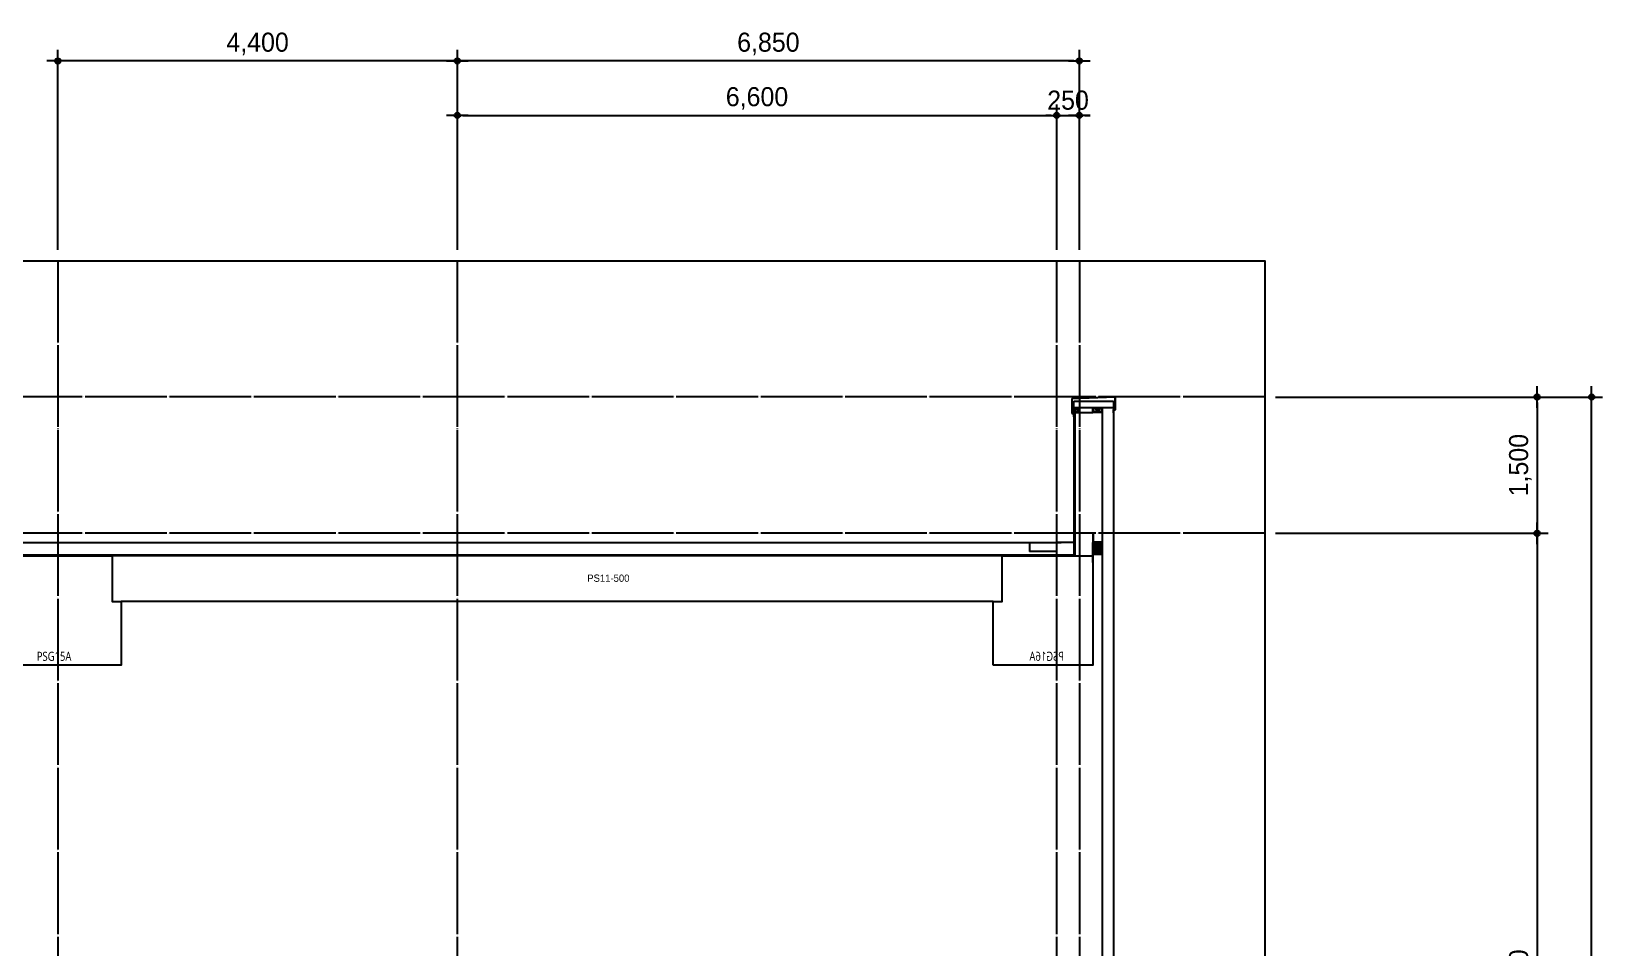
# Model space of a CAD drawing. Header units: millimetres. Extents: x 11948722 to 13111668, y -10771712 to -10232988.
# Drawn here: x 12777465 to 12794766, y -10466263 to -10456180 of the extents above; entities that cross this region are included whole.
import ezdxf
from ezdxf.enums import TextEntityAlignment as Align

# ---------------------------------------------------------------- set-up
doc = ezdxf.new("R2010")
doc.units = ezdxf.units.MM
doc.header["$LTSCALE"] = 150
doc.header["$MEASUREMENT"] = 0
doc.linetypes.add('CEN', pattern=[6.2, 6, -0.1, 0, -0.1])
doc.linetypes.add('Xref-계단단면도$0$CENTERk1', pattern=[12.3, 10, -1, 0.3, -1])
doc.layers.get('0').update_dxf_attribs({"linetype": 'CONTINUOUS'})
doc.layers.get('Defpoints').update_dxf_attribs({"color": 117, "linetype": 'CONTINUOUS'})
for name, color, linetype in [('A-FIN-4', 9, 'CONTINUOUS'), ('A-중심선', 10, 'CEN'), ('CON-C', 2, 'CONTINUOUS'), ('ELE-06', 6, 'CONTINUOUS'), ('ELE-3', 7, 'CONTINUOUS'), ('FIN-1', 9, 'CONTINUOUS'), ('HAT-252', 252, 'CONTINUOUS'), ('PIR판넬', 4, 'CONTINUOUS'), ('Xref-계단단면도$0$3 dim0', 7, 'CONTINUOUS'), ('Xref-계단단면도$0$CEN', 1, 'CONTINUOUS'), ('Xref-계단단면도$0$Dimtxt_011-237-1261', 253, 'CONTINUOUS'), ('Xref-계단단면도$0$square', 143, 'CONTINUOUS'), ('Xref-계단단면도$0$stru_011-237-1261', 3, 'CONTINUOUS'), ('판넬_PIR 우레탄', 4, 'CONTINUOUS')]:
    doc.layers.add(name, color=color, linetype=linetype)
doc.styles.get("Standard").update_dxf_attribs({"font": 'NanumGothic.ttf'})
doc.styles.add('Xref-계단단면도$0$나눔고딕 Se', font='')
doc.styles.add('Xref-계단단면도$0$돋움', font='')
doc.styles.get('Xref-계단단면도$0$나눔고딕 Se').set_extended_font_data('Dotum')
doc.styles.get('Xref-계단단면도$0$돋움').set_extended_font_data('Dotum')
doc.dimstyles.new('Xref-계단단면도$0$A1-100', dxfattribs={"dimtxt": 3, "dimasz": 1, "dimexe": 2, "dimexo": 2, "dimgap": 1, "dimtad": 1, "dimdec": 0, "dimzin": 12, "dimdsep": 46, "dimlunit": 6, "dimtxsty": 'Xref-계단단면도$0$나눔고딕 Se', "dimblk1": 'Xref-계단단면도$0$DIMDOT', "dimblk2": 'Xref-계단단면도$0$DIMDOT', "dimsah": 1, "dimcen": -1, "dimdle": 2, "dimclrd": 256, "dimclre": 256, "dimclrt": 3, "dimadec": 0, "dimazin": 0, "dimtfac": 1, "dimtdec": 0, "dimtix": 1, "dimtmove": 2, "dimatfit": 3, "dimldrblk": 'Xref-계단단면도$0$DIMDOT', "dimfxl": 1, "dimtvp": 1, "dimtolj": 1, "dimtzin": 12, "dimlwd": -1, "dimlwe": -1, "dimarcsym": 0})

# ---------------------------------------------------------------- blocks, each defined once
blk = doc.blocks.new('Xref-계단단면도$0$DIMDOT')
at = {"color": 0}
blk.add_line((-2, 0), (2, 0), dxfattribs=at)
for radius in [0.5, 0.25]:
    blk.add_circle((0, 0), radius, dxfattribs=at)
blk = doc.blocks.new('*D1135')
at = {"layer": 'Defpoints', "color": 0, "ltscale": 1200}
for p in [(12777755, -10456504), (12777755, -10458704), (12782155, -10458704)]:
    blk.add_point(p, dxfattribs=at)
at = {"layer": 'Xref-계단단면도$0$3 dim0'}
for p, q in [((12777755, -10458584), (12777755, -10456384)), ((12782095, -10456504), (12777815, -10456504)), ((12782155, -10458584), (12782155, -10456384))]:
    blk.add_line(p, q, dxfattribs=at)
at = {"layer": 'Xref-계단단면도$0$3 dim0', "ltscale": 1200, "xscale": 60, "yscale": 60, "zscale": 60, "rotation": 180}
blk.add_blockref('Xref-계단단면도$0$DIMDOT', (12777755, -10456504), dxfattribs=at)
at = {"layer": 'Xref-계단단면도$0$3 dim0', "ltscale": 1200, "xscale": 60, "yscale": 60, "zscale": 60}
blk.add_blockref('Xref-계단단면도$0$DIMDOT', (12782155, -10456504), dxfattribs=at)
at = {"layer": 'Xref-계단단면도$0$3 dim0', "color": 3, "ltscale": 1200, "insert": (12779955, -10456318), "char_height": 210, "attachment_point": 5, "style": 'Xref-계단단면도$0$나눔고딕 Se'}
blk.add_mtext('\\A1;4,400', dxfattribs=at)
blk = doc.blocks.new('*D1136')
at = {"layer": 'Defpoints', "color": 0, "ltscale": 1200}
for p in [(12791046, -10460204), (12794646, -10460204), (12791046, -10491704)]:
    blk.add_point(p, dxfattribs=at)
at = {"layer": 'Xref-계단단면도$0$3 dim0'}
for p, q in [((12791166, -10460204), (12794766, -10460204)), ((12794646, -10491644), (12794646, -10460264)), ((12791166, -10491704), (12794766, -10491704))]:
    blk.add_line(p, q, dxfattribs=at)
at = {"layer": 'Xref-계단단면도$0$3 dim0', "ltscale": 1200, "xscale": 60, "yscale": 60, "zscale": 60}
for p, rotation in [((12794646, -10460204), 90), ((12794646, -10491704), 270)]:
    blk.add_blockref('Xref-계단단면도$0$DIMDOT', p, dxfattribs=dict(at, rotation=rotation))
at = {"layer": 'Xref-계단단면도$0$3 dim0', "color": 3, "ltscale": 1200, "insert": (12794461, -10475954), "char_height": 210, "attachment_point": 5, "rotation": 90, "style": 'Xref-계단단면도$0$나눔고딕 Se'}
blk.add_mtext('\\A1;31,500', dxfattribs=at)
blk = doc.blocks.new('*D1137')
at = {"layer": 'Defpoints', "color": 0, "ltscale": 1200}
for p in [(12788755, -10457104), (12782155, -10458704), (12788755, -10458704)]:
    blk.add_point(p, dxfattribs=at)
at = {"layer": 'Xref-계단단면도$0$3 dim0'}
for p, q in [((12782155, -10458584), (12782155, -10456984)), ((12788755, -10458584), (12788755, -10456984)), ((12782215, -10457104), (12788695, -10457104))]:
    blk.add_line(p, q, dxfattribs=at)
at = {"layer": 'Xref-계단단면도$0$3 dim0', "ltscale": 1200, "xscale": 60, "yscale": 60, "zscale": 60, "rotation": 180}
blk.add_blockref('Xref-계단단면도$0$DIMDOT', (12782155, -10457104), dxfattribs=at)
at = {"layer": 'Xref-계단단면도$0$3 dim0', "ltscale": 1200, "xscale": 60, "yscale": 60, "zscale": 60}
blk.add_blockref('Xref-계단단면도$0$DIMDOT', (12788755, -10457104), dxfattribs=at)
at = {"layer": 'Xref-계단단면도$0$3 dim0', "color": 3, "ltscale": 1200, "insert": (12785455, -10456918), "char_height": 210, "attachment_point": 5, "style": 'Xref-계단단면도$0$나눔고딕 Se'}
blk.add_mtext('\\A1;6,600', dxfattribs=at)
blk = doc.blocks.new('*D1139')
at = {"layer": 'Defpoints', "color": 0, "ltscale": 1200}
for p in [(12782155, -10456504), (12782155, -10458704), (12789005, -10458704)]:
    blk.add_point(p, dxfattribs=at)
at = {"layer": 'Xref-계단단면도$0$3 dim0'}
for p, q in [((12782155, -10458584), (12782155, -10456384)), ((12788945, -10456504), (12782215, -10456504)), ((12789005, -10458584), (12789005, -10456384))]:
    blk.add_line(p, q, dxfattribs=at)
at = {"layer": 'Xref-계단단면도$0$3 dim0', "ltscale": 1200, "xscale": 60, "yscale": 60, "zscale": 60, "rotation": 180}
blk.add_blockref('Xref-계단단면도$0$DIMDOT', (12782155, -10456504), dxfattribs=at)
at = {"layer": 'Xref-계단단면도$0$3 dim0', "ltscale": 1200, "xscale": 60, "yscale": 60, "zscale": 60}
blk.add_blockref('Xref-계단단면도$0$DIMDOT', (12789005, -10456504), dxfattribs=at)
at = {"layer": 'Xref-계단단면도$0$3 dim0', "color": 3, "ltscale": 1200, "insert": (12785580, -10456318), "char_height": 210, "attachment_point": 5, "style": 'Xref-계단단면도$0$나눔고딕 Se'}
blk.add_mtext('\\A1;6,850', dxfattribs=at)
blk = doc.blocks.new('*D1125')
at = {"layer": 'Defpoints', "color": 0, "ltscale": 1200}
for p in [(12789005, -10457104), (12788755, -10458704), (12789005, -10458704)]:
    blk.add_point(p, dxfattribs=at)
at = {"layer": 'Xref-계단단면도$0$3 dim0'}
for p, q in [((12788755, -10458584), (12788755, -10456984)), ((12789005, -10458584), (12789005, -10456984)), ((12788695, -10457104), (12788635, -10457104)), ((12788755, -10457104), (12789005, -10457104)), ((12789065, -10457104), (12789125, -10457104))]:
    blk.add_line(p, q, dxfattribs=at)
at = {"layer": 'Xref-계단단면도$0$3 dim0', "ltscale": 1200, "xscale": 60, "yscale": 60, "zscale": 60}
blk.add_blockref('Xref-계단단면도$0$DIMDOT', (12788755, -10457104), dxfattribs=at)
at = {"layer": 'Xref-계단단면도$0$3 dim0', "ltscale": 1200, "xscale": 60, "yscale": 60, "zscale": 60, "rotation": 180}
blk.add_blockref('Xref-계단단면도$0$DIMDOT', (12789005, -10457104), dxfattribs=at)
at = {"layer": 'Xref-계단단면도$0$3 dim0', "color": 3, "ltscale": 1200, "insert": (12788880, -10456938), "char_height": 210, "attachment_point": 5, "style": 'Xref-계단단면도$0$나눔고딕 Se'}
blk.add_mtext('\\A1;250', dxfattribs=at)
blk = doc.blocks.new('*D1140')
at = {"layer": 'Defpoints', "color": 0, "ltscale": 1200}
for p in [(12791046, -10460204), (12791046, -10461704), (12794046, -10461704)]:
    blk.add_point(p, dxfattribs=at)
at = {"layer": 'Xref-계단단면도$0$3 dim0'}
for p, q in [((12791166, -10460204), (12794166, -10460204)), ((12794046, -10460264), (12794046, -10461644)), ((12791166, -10461704), (12794166, -10461704))]:
    blk.add_line(p, q, dxfattribs=at)
at = {"layer": 'Xref-계단단면도$0$3 dim0', "ltscale": 1200, "xscale": 60, "yscale": 60, "zscale": 60}
for p, rotation in [((12794046, -10460204), 90), ((12794046, -10461704), 270)]:
    blk.add_blockref('Xref-계단단면도$0$DIMDOT', p, dxfattribs=dict(at, rotation=rotation))
at = {"layer": 'Xref-계단단면도$0$3 dim0', "color": 3, "ltscale": 1200, "insert": (12793861, -10460954), "char_height": 210, "attachment_point": 5, "rotation": 90, "style": 'Xref-계단단면도$0$나눔고딕 Se'}
blk.add_mtext('\\A1;1,500', dxfattribs=at)
blk = doc.blocks.new('Xref-계단단면도$0$square100x50')
at = {"layer": 'Xref-계단단면도$0$CEN', "linetype": 'Xref-계단단면도$0$CENTERk1', "ltscale": 0.01}
for p, q in [((-45, 5), (45, 45)), ((-45, 45), (45, 5))]:
    blk.add_line(p, q, dxfattribs=at)
at = {"layer": 'Xref-계단단면도$0$stru_011-237-1261'}
for points in [[(50, 42, 0.414214), (42, 50), (-42, 50, 0.414214), (-50, 42), (-50, 8, 0.414214), (-42, 0), (42, 0, 0.414214), (50, 8)], [(47, 42, 0.414214), (42, 47), (-42, 47, 0.414214), (-47, 42), (-47, 8, 0.414214), (-42, 3), (42, 3, 0.414214), (47, 8)]]:
    blk.add_lwpolyline(points, format="xyb", close=True, dxfattribs=at)
blk = doc.blocks.new('Xref-계단단면도$0$square50x50x2.3')
at = {"layer": 'Xref-계단단면도$0$CEN', "linetype": 'Xref-계단단면도$0$CENTERk1', "ltscale": 0.01}
for p, q in [((-20, 5), (20, 45)), ((-20, 45), (20, 5))]:
    blk.add_line(p, q, dxfattribs=at)
at = {"layer": 'Xref-계단단면도$0$stru_011-237-1261'}
for points in [[(-17, 50, 0.414214), (-25, 42), (-25, 8, 0.414214), (-17, 0), (17, 0, 0.414214), (25, 8), (25, 42, 0.414214), (17, 50)], [(-17, 3), (17, 3, 0.414214), (22, 8), (22, 42, 0.414214), (17, 47), (-17, 47, 0.414214), (-22, 42), (-22, 8, 0.414214)]]:
    blk.add_lwpolyline(points, format="xyb", close=True, dxfattribs=at)
blk = doc.blocks.new('*D1861')
at = {"layer": 'Defpoints', "color": 0, "ltscale": 1200}
for p in [(12791046, -10461704), (12791046, -10471704), (12794046, -10471704)]:
    blk.add_point(p, dxfattribs=at)
at = {"layer": 'Xref-계단단면도$0$3 dim0'}
for p, q in [((12791166, -10461704), (12794166, -10461704)), ((12794046, -10461764), (12794046, -10471644)), ((12791166, -10471704), (12794166, -10471704))]:
    blk.add_line(p, q, dxfattribs=at)
at = {"layer": 'Xref-계단단면도$0$3 dim0', "ltscale": 1200, "xscale": 60, "yscale": 60, "zscale": 60}
for p, rotation in [((12794046, -10461704), 90), ((12794046, -10471704), 270)]:
    blk.add_blockref('Xref-계단단면도$0$DIMDOT', p, dxfattribs=dict(at, rotation=rotation))
at = {"layer": 'Xref-계단단면도$0$3 dim0', "color": 3, "ltscale": 1200, "insert": (12793861, -10466704), "char_height": 210, "attachment_point": 5, "rotation": 90, "style": 'Xref-계단단면도$0$나눔고딕 Se'}
blk.add_mtext('\\A1;10,000', dxfattribs=at)
blk = doc.blocks.new('PSG15A')
at = {"layer": 'CON-C', "ltscale": 1200, "flags": 128}
blk.add_lwpolyline([(-700, 0), (-700, 700), (-600, 700), (-600, 1200), (600, 1200), (600, 700), (700, 700), (700, 0)], close=True, dxfattribs=at)
at = {"layer": 'Defpoints', "color": 1, "width": 0.8}
blk.add_text('PSG15A', height=99.8, dxfattribs=at).set_placement((-231, 96), align=Align.MIDDLE_LEFT)
blk = doc.blocks.new('PSG16A')
at = {"layer": 'CON-C', "ltscale": 1200, "flags": 128}
blk.add_lwpolyline([(550, 0), (550, 700), (450, 700), (450, 1200), (-550, 1200), (-550, 0)], close=True, dxfattribs=at)
at = {"layer": 'Defpoints', "color": 1, "width": 0.8}
blk.add_text('PSG16A', height=99.8, dxfattribs=at).set_placement((-231, 96), align=Align.MIDDLE_LEFT)

msp = doc.modelspace()

# ---------------------------------------------------------------- hatches: boundary and pattern name
at = {"layer": 'HAT-252'}
h = msp.add_hatch(dxfattribs=at)
h.set_pattern_fill('CORK', color=256, scale=2.4, angle=180, style=0)
h.set_pattern_definition([(0, (8240349.334, -13780760.485), (0, 7.62), []), (135, (8240353.144, -13780764.295), (-15.24000658, -15.24000658), [10.776312, -10.776312]), (135, (8240355.05, -13780764.295), (-15.24000658, -15.24000658), [10.776312, -10.776312]), (135, (8240356.954, -13780764.295), (-15.24000658, -15.24000658), [10.776312, -10.776312])])
h.paths.add_polyline_path([(12789154.7, -10461803.5), (12789154.7, -10461928.5), (12789254.7, -10461928.5), (12789254.7, -10461803.5)])

# ---------------------------------------------------------------- linework, layer by layer
at = {"layer": 'A-FIN-4'}
for p, q in [((12788454.6, -10461803.5), (12788454.6, -10461903.5)), ((12788944.7, -10461803.5), (12788754.6, -10461803.5)), ((12788754.6, -10461803.5), (12788754.6, -10461903.5)), ((12788754.6, -10461803.5), (12788754.6, -10461903.5)), ((12788754.6, -10461903.5), (12788454.6, -10461903.5)), ((12788754.6, -10461903.5), (12788454.6, -10461903.5))]:
    msp.add_line(p, q, dxfattribs=at)
at = {"layer": 'A-중심선'}
for p, q in [((12777754.7, -10458703.5), (12777754.7, -10505384.5)), ((12782154.7, -10458703.5), (12782154.7, -10505384.5)), ((12788754.7, -10458703.5), (12788754.7, -10505384.5)), ((12789004.7, -10458703.5), (12789004.7, -10505384.5)), ((12791046.5, -10460203.5), (12773420.5, -10460203.5)), ((12791046.5, -10461703.5), (12773420.5, -10461703.5))]:
    msp.add_line(p, q, dxfattribs=at)
at = {"layer": 'CON-C', "ltscale": 1200}
for p, q in [((12788954.7, -10460373.5), (12789154.7, -10460373.5)), ((12788954.7, -10460373.5), (12788954.7, -10461953.5)), ((12788154.7, -10461953.5), (12778354.7, -10461953.5)), ((12788054.7, -10462453.5), (12778454.7, -10462453.5))]:
    msp.add_line(p, q, dxfattribs=at)
at = {"layer": 'Defpoints', "ltscale": 1200}
msp.add_lwpolyline([(12773420.5, -10458703.5), (12791046.5, -10458703.5), (12791046.5, -10505384.5), (12773420.5, -10505384.5)], close=True, dxfattribs=at)
at = {"layer": 'ELE-06'}
msp.add_line((12773420.5, -10461803.5), (12788804.7, -10461803.5), dxfattribs=at)
at = {"layer": 'ELE-3'}
for p, q in [((12789154.7, -10461707.5), (12789154.7, -10461803.5)), ((12789158.5, -10461707.5), (12789154.7, -10461707.5)), ((12789154.7, -10461803.5), (12789254.7, -10461803.5)), ((12789158.5, -10461707.5), (12789158.5, -10461799.7)), ((12789158.5, -10461799.7), (12789254.7, -10461799.7)), ((12789254.7, -10461803.5), (12789254.7, -10461799.7)), ((12789154.7, -10461928.5), (12789254.7, -10461928.5)), ((12789154.7, -10462024.5), (12789154.7, -10461928.5)), ((12789158.5, -10462024.5), (12789154.7, -10462024.5)), ((12789158.5, -10461932.4), (12789254.7, -10461932.4)), ((12789158.5, -10462024.5), (12789158.5, -10461932.4)), ((12789254.7, -10461928.5), (12789254.7, -10461932.4))]:
    msp.add_line(p, q, dxfattribs=at)
at = {"layer": 'FIN-1'}
for p, q in [((12789403.2, -10460203.5), (12788920.7, -10460220.2)), ((12788920.7, -10460220.2), (12788920.7, -10460384.1)), ((12789400.8, -10460206), (12788923.1, -10460222.5)), ((12788923.1, -10460222.5), (12788923.1, -10460381.7)), ((12789400.8, -10460341.1), (12789400.8, -10460206)), ((12789403.2, -10460343.5), (12789403.2, -10460203.5)), ((12788920.7, -10460384.1), (12788939.9, -10460384.1)), ((12788923.1, -10460381.7), (12788942.3, -10460381.7)), ((12788939.9, -10460384.1), (12788939.9, -10460418.2)), ((12788942.3, -10460381.7), (12788942.3, -10460418.2)), ((12788944.7, -10460403.2), (12788942.3, -10460403.2)), ((12789382.1, -10460361.5), (12789379.7, -10460361.5)), ((12789379.7, -10460361.5), (12789379.7, -10460376.5)), ((12789382.1, -10460341.1), (12789400.8, -10460341.1)), ((12789382.1, -10460376.5), (12789382.1, -10460341.1)), ((12789384.5, -10460343.5), (12789403.2, -10460343.5)), ((12789384.5, -10460376.5), (12789384.5, -10460343.5))]:
    msp.add_line(p, q, dxfattribs=at)
msp.add_lwpolyline([(12789154.7, -10461803.5), (12789254.7, -10461803.5), (12789254.7, -10461928.5), (12789154.7, -10461928.5)], close=True, dxfattribs=at)
for centre in [(12788942.3, -10460418.2), (12789382.1, -10460376.5)]:
    msp.add_arc(centre, 2.4, 180, 0, dxfattribs=at)
at = {"layer": 'HAT-252', "ltscale": 1200}
for p, q in [((12788944.7, -10460373.5), (12788944.7, -10461943.5)), ((12788954.7, -10460373.5), (12788944.7, -10460373.5)), ((12788944.7, -10461943.5), (12773420.5, -10461943.5))]:
    msp.add_line(p, q, dxfattribs=at)
at = {"layer": 'PIR판넬'}
for p, q in [((12789379.7, -10460248.5), (12789379.7, -10469403.2)), ((12789254.7, -10460323.5), (12789254.7, -10469403.2))]:
    msp.add_line(p, q, dxfattribs=at)
at = {"layer": '판넬_PIR 우레탄'}
for p, q in [((12788944.7, -10460323.5), (12788944.7, -10460248.5)), ((12788944.7, -10460248.5), (12789379.7, -10460248.5)), ((12789379.7, -10460323.5), (12788944.7, -10460323.5))]:
    msp.add_line(p, q, dxfattribs=at)

# ---------------------------------------------------------------- block references
at = {"layer": 'CON-C', "ltscale": 1200}
msp.add_blockref('PSG15A', (12777754.7, -10463153.5), dxfattribs=at)
at = {"layer": 'CON-C', "ltscale": 1200, "xscale": -1, "rotation": 359.9999999998484}
msp.add_blockref('PSG16A', (12788604.7, -10463153.5), dxfattribs=at)
at = {"layer": 'Xref-계단단면도$0$Dimtxt_011-237-1261', "xscale": -1}
msp.add_blockref('Xref-계단단면도$0$square50x50x2.3', (12788967.3, -10460373.5), dxfattribs=at)
at = {"layer": 'Xref-계단단면도$0$square', "ltscale": 0.5, "xscale": -1}
msp.add_blockref('Xref-계단단면도$0$square100x50', (12789204.7, -10460373.5), dxfattribs=at)

# ---------------------------------------------------------------- texts
at = {"layer": 'Defpoints', "style": 'Xref-계단단면도$0$돋움'}
msp.add_text('PS11-500', height=80, dxfattribs=at).set_placement((12783585.1, -10462237.8))

# ---------------------------------------------------------------- dimensions: what is measured, and where the dimension line sits
at = {"layer": 'Xref-계단단면도$0$3 dim0'}
for base, p1, p2, angle, picture, middle in [((12777754.7, -10456503.5), (12782154.7, -10458703.5), (12777754.7, -10458703.5), 180, '*D1135', (12779954.7, -10456318.2)), ((12782154.7, -10456503.5), (12789004.7, -10458703.5), (12782154.7, -10458703.5), 180, '*D1139', (12785579.7, -10456318.2)), ((12794646.5, -10460203.5), (12791046.5, -10491703.5), (12791046.5, -10460203.5), 90, '*D1136', (12794461.1, -10475953.5)), ((12794046.5, -10461703.5), (12791046.5, -10460203.5), (12791046.5, -10461703.5), 90, '*D1140', (12793861.1, -10460953.5)), ((12794046.5, -10471703.5), (12791046.5, -10461703.5), (12791046.5, -10471703.5), 90, '*D1861', (12793861.1, -10466703.5))]:
    dim = msp.add_linear_dim(base=base, p1=p1, p2=p2, angle=angle, dimstyle='Xref-계단단면도$0$A1-100', override={"dimscale": 60, "dimtxt": 3.5}, dxfattribs=at)
    dim.commit()
    dim.dimension.update_dxf_attribs({"geometry": picture, "text_midpoint": middle})
for base, p1, p2, picture, middle in [((12788754.7, -10457103.5), (12782154.7, -10458703.5), (12788754.7, -10458703.5), '*D1137', (12785454.7, -10456918.2)), ((12789004.7, -10457103.5), (12788754.7, -10458703.5), (12789004.7, -10458703.5), '*D1125', (12788879.7, -10456938.4))]:
    dim = msp.add_linear_dim(base=base, p1=p1, p2=p2, dimstyle='Xref-계단단면도$0$A1-100', override={"dimscale": 60, "dimtxt": 3.5}, dxfattribs=at)
    dim.commit()
    dim.dimension.update_dxf_attribs({"geometry": picture, "text_midpoint": middle})

doc.saveas('drawing.dxf')
